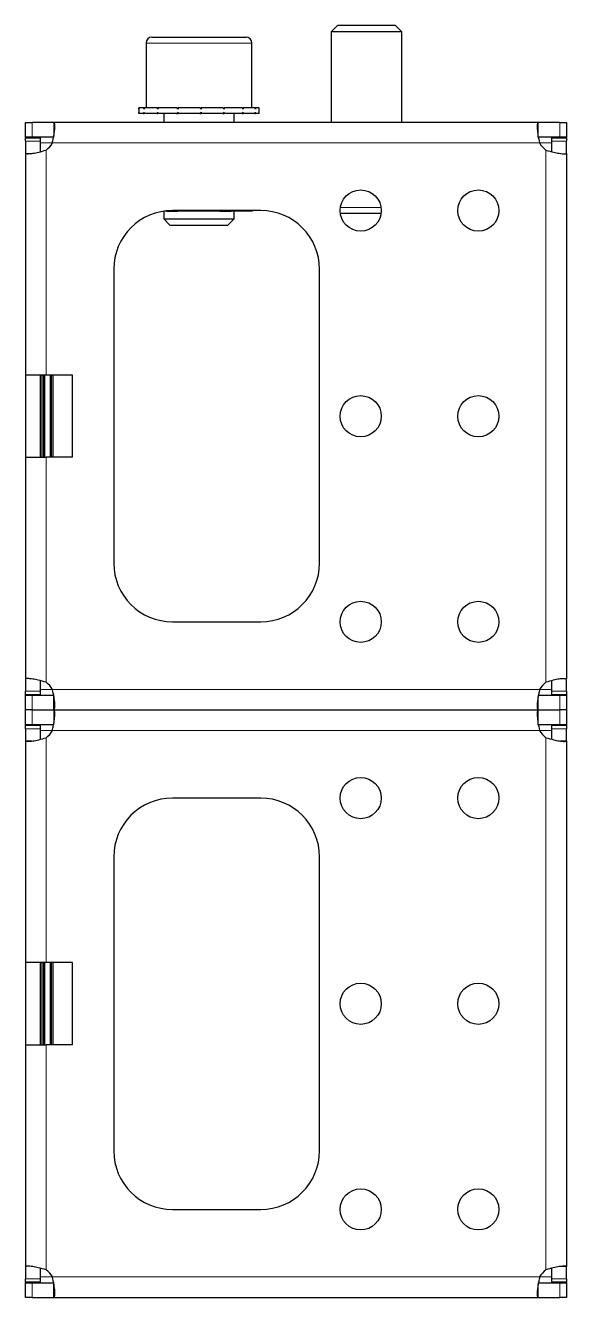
# Model space of a CAD drawing. Header units: millimetres. Extents: x 0 to 2427, y -808 to 612.
# Drawn here: x 2335.4 to 2427.4, y 289.4 to 505.9 of the extents above; entities that cross this region are included whole.
import ezdxf

# ---------------------------------------------------------------- set-up
doc = ezdxf.new("R2010")
doc.units = ezdxf.units.MM

msp = doc.modelspace()

# ---------------------------------------------------------------- linework, layer by layer
at = {"color": 7, "linetype": 'Continuous', "lineweight": 25}
for p, q in [((2388.46, 505.89), (2387.39, 504.82)), ((2387.39, 504.82), (2387.39, 489.39)), ((2399.39, 504.82), (2387.39, 504.82)), ((2398.31, 505.89), (2388.46, 505.89)), ((2399.39, 504.82), (2398.31, 505.89)), ((2399.39, 489.39), (2399.39, 504.82)), ((2355.89, 502.89), (2355.89, 491.89)), ((2356.89, 503.89), (2364.42, 503.89)), ((2364.42, 503.89), (2372.89, 503.89)), ((2373.89, 491.89), (2373.89, 502.89)), ((2354.64, 491.89), (2354.64, 490.89)), ((2354.64, 491.89), (2354.64, 491.64)), ((2355.47, 491.89), (2354.64, 491.89)), ((2354.64, 491.89), (2354.64, 491.89)), ((2355.47, 491.89), (2355.57, 491.89)), ((2355.57, 491.89), (2355.57, 491.64)), ((2357.74, 491.89), (2355.57, 491.89)), ((2357.74, 491.89), (2357.92, 491.89)), ((2357.92, 491.89), (2357.92, 491.64)), ((2361.09, 491.89), (2357.92, 491.89)), ((2361.09, 491.89), (2361.33, 491.89)), ((2361.33, 491.89), (2361.33, 491.64)), ((2365.03, 491.89), (2361.33, 491.89)), ((2365.03, 491.89), (2365.1, 491.89)), ((2365.23, 491.89), (2365.28, 491.89)), ((2365.28, 491.89), (2365.28, 491.64)), ((2368.94, 491.89), (2365.28, 491.89)), ((2368.94, 491.89), (2369.17, 491.89)), ((2369.17, 491.89), (2369.17, 491.64)), ((2372.23, 491.89), (2369.17, 491.89)), ((2372.23, 491.89), (2372.4, 491.89)), ((2372.4, 491.89), (2372.4, 491.64)), ((2374.41, 491.89), (2372.4, 491.89)), ((2374.41, 491.89), (2374.5, 491.89)), ((2374.5, 491.89), (2374.5, 491.64)), ((2375.13, 491.89), (2374.5, 491.89)), ((2375.14, 490.89), (2375.14, 491.89)), ((2335.39, 486.89), (2335.39, 489.39)), ((2335.39, 489.39), (2336.5, 489.39)), ((2340.22, 489.39), (2336.5, 489.39)), ((2422.55, 489.39), (2340.22, 489.39)), ((2340.22, 489.39), (2340.22, 487.18)), ((2354.64, 490.89), (2354.64, 491.14)), ((2355.47, 490.89), (2354.64, 490.89)), ((2354.64, 490.89), (2354.64, 490.89)), ((2355.47, 490.89), (2355.57, 490.89)), ((2355.57, 490.89), (2355.57, 491.14)), ((2357.74, 490.89), (2355.57, 490.89)), ((2357.74, 490.89), (2357.92, 490.89)), ((2357.92, 490.89), (2357.92, 491.14)), ((2361.09, 490.89), (2357.92, 490.89)), ((2358.89, 490.89), (2358.89, 489.39)), ((2361.09, 490.89), (2361.33, 490.89)), ((2361.33, 490.89), (2361.33, 491.14)), ((2365.03, 490.89), (2361.33, 490.89)), ((2365.03, 490.89), (2365.18, 490.89)), ((2365.18, 490.89), (2365.28, 490.89)), ((2365.28, 490.89), (2365.28, 491.14)), ((2368.94, 490.89), (2365.28, 490.89)), ((2368.94, 490.89), (2369.17, 490.89)), ((2369.17, 490.89), (2369.17, 491.14)), ((2372.23, 490.89), (2369.17, 490.89)), ((2370.89, 489.39), (2370.89, 490.89)), ((2372.23, 490.89), (2372.4, 490.89)), ((2372.4, 490.89), (2372.4, 491.14)), ((2374.41, 490.89), (2372.4, 490.89)), ((2374.41, 490.89), (2374.5, 490.89)), ((2374.5, 490.89), (2374.5, 491.14)), ((2375.13, 490.89), (2374.5, 490.89)), ((2422.55, 486.89), (2422.55, 489.39)), ((2426.27, 489.39), (2422.55, 489.39)), ((2426.27, 489.39), (2427.39, 489.39)), ((2427.39, 489.39), (2427.39, 486.89)), ((2336.5, 486.89), (2335.39, 486.89)), ((2335.39, 486.89), (2335.39, 486.79)), ((2335.39, 486.79), (2337.89, 486.79)), ((2335.39, 486.18), (2335.39, 486.79)), ((2335.39, 486.18), (2335.39, 484.12)), ((2340.22, 486.89), (2336.5, 486.89)), ((2337.89, 486.79), (2337.89, 486.18)), ((2337.89, 486.18), (2337.89, 484.36)), ((2426.27, 486.89), (2422.55, 486.89)), ((2424.89, 486.79), (2427.39, 486.79)), ((2424.89, 486.18), (2424.89, 486.79)), ((2424.89, 484.34), (2424.89, 486.18)), ((2427.39, 486.89), (2426.27, 486.89)), ((2427.39, 486.79), (2427.39, 486.89)), ((2427.39, 486.79), (2427.39, 486.18)), ((2427.39, 484.12), (2427.39, 486.18)), ((2335.39, 484.12), (2336.48, 484.12)), ((2335.39, 484.12), (2335.39, 446.39)), ((2427.39, 484.12), (2427.39, 394.67)), ((2358.89, 474.28), (2358.89, 472.97)), ((2359.41, 474.29), (2358.97, 474.29)), ((2359.41, 474.29), (2361.31, 474.29)), ((2375.39, 474.39), (2360.39, 474.39)), ((2361.86, 474.29), (2361.31, 474.29)), ((2367.91, 474.29), (2361.86, 474.29)), ((2368.46, 474.29), (2367.91, 474.29)), ((2368.46, 474.29), (2370.36, 474.29)), ((2373.62, 474.29), (2370.36, 474.29)), ((2370.89, 472.97), (2370.89, 474.29)), ((2373.62, 474.29), (2373.62, 474.39)), ((2373.72, 474.29), (2373.62, 474.29)), ((2373.74, 474.29), (2373.72, 474.29)), ((2373.72, 474.29), (2373.72, 474.29)), ((2358.89, 472.97), (2359.96, 471.89)), ((2358.89, 472.97), (2364.53, 472.97)), ((2364.53, 472.97), (2370.89, 472.97)), ((2369.81, 471.89), (2370.89, 472.97)), ((2395.85, 473.89), (2388.92, 473.89)), ((2359.96, 471.89), (2364.6, 471.89)), ((2364.6, 471.89), (2369.81, 471.89)), ((2350.39, 464.39), (2350.39, 414.39)), ((2385.39, 414.39), (2385.39, 464.39)), ((2338.89, 446.39), (2335.39, 446.39)), ((2335.39, 446.39), (2335.39, 432.39)), ((2337.89, 446.39), (2337.89, 432.39)), ((2343.39, 446.39), (2338.89, 446.39)), ((2343.39, 432.39), (2343.39, 446.39)), ((2335.39, 432.39), (2338.89, 432.39)), ((2335.39, 432.39), (2335.39, 394.67)), ((2343.39, 432.39), (2338.89, 432.39)), ((2360.39, 404.39), (2375.39, 404.39)), ((2335.39, 394.67), (2335.39, 392.6)), ((2337.89, 394.44), (2337.89, 392.6)), ((2424.89, 392.6), (2424.89, 394.42)), ((2427.39, 394.67), (2426.29, 394.67)), ((2427.39, 392.6), (2427.39, 394.67)), ((2335.39, 391.99), (2335.39, 392.6)), ((2337.89, 391.99), (2335.39, 391.99)), ((2335.39, 391.99), (2335.39, 391.89)), ((2335.39, 389.39), (2335.39, 391.89)), ((2335.39, 391.89), (2336.5, 391.89)), ((2336.5, 391.89), (2340.22, 391.89)), ((2337.89, 392.6), (2337.89, 391.99)), ((2340.22, 389.39), (2340.22, 391.89)), ((2422.55, 391.89), (2426.27, 391.89)), ((2424.89, 391.99), (2424.89, 392.6)), ((2427.39, 391.99), (2424.89, 391.99)), ((2426.27, 391.89), (2427.39, 391.89)), ((2427.39, 392.6), (2427.39, 391.99)), ((2427.39, 391.89), (2427.39, 391.99)), ((2427.39, 391.89), (2427.39, 389.39)), ((2422.55, 389.39), (2422.55, 391.61)), ((2336.5, 389.39), (2335.39, 389.39)), ((2335.39, 386.89), (2335.39, 389.39)), ((2336.5, 389.39), (2340.22, 389.39)), ((2340.22, 389.39), (2422.55, 389.39)), ((2340.22, 389.39), (2340.22, 387.18)), ((2422.55, 389.39), (2426.27, 389.39)), ((2422.55, 386.89), (2422.55, 389.39)), ((2427.39, 389.39), (2426.27, 389.39)), ((2427.39, 389.39), (2427.39, 386.89)), ((2336.5, 386.89), (2335.39, 386.89)), ((2335.39, 386.89), (2335.39, 386.79)), ((2335.39, 386.79), (2337.89, 386.79)), ((2335.39, 386.18), (2335.39, 386.79)), ((2335.39, 386.18), (2335.39, 384.12)), ((2340.22, 386.89), (2336.5, 386.89)), ((2337.89, 386.79), (2337.89, 386.18)), ((2337.89, 386.18), (2337.89, 384.36)), ((2426.27, 386.89), (2422.55, 386.89)), ((2424.89, 386.79), (2427.39, 386.79)), ((2424.89, 386.18), (2424.89, 386.79)), ((2424.89, 384.34), (2424.89, 386.18)), ((2427.39, 386.89), (2426.27, 386.89)), ((2427.39, 386.79), (2427.39, 386.89)), ((2427.39, 386.79), (2427.39, 386.18)), ((2427.39, 384.12), (2427.39, 386.18)), ((2335.39, 384.12), (2336.48, 384.12)), ((2335.39, 384.12), (2335.39, 346.39)), ((2426.25, 384.12), (2427.39, 384.12)), ((2427.39, 384.12), (2427.39, 294.67)), ((2375.39, 374.39), (2360.39, 374.39)), ((2350.39, 364.39), (2350.39, 314.39)), ((2385.39, 314.39), (2385.39, 364.39)), ((2338.89, 346.39), (2335.39, 346.39)), ((2335.39, 346.39), (2335.39, 332.39)), ((2337.89, 346.39), (2337.89, 332.39)), ((2343.39, 346.39), (2338.89, 346.39)), ((2343.39, 332.39), (2343.39, 346.39)), ((2335.39, 332.39), (2338.89, 332.39)), ((2335.39, 332.39), (2335.39, 294.67)), ((2343.39, 332.39), (2338.89, 332.39)), ((2360.39, 304.39), (2375.39, 304.39)), ((2335.39, 294.67), (2335.39, 292.6)), ((2427.39, 294.67), (2426.29, 294.67)), ((2427.39, 292.6), (2427.39, 294.67)), ((2335.39, 291.99), (2335.39, 292.6)), ((2337.89, 294.44), (2337.89, 292.6)), ((2337.89, 292.6), (2337.89, 291.99)), ((2424.89, 292.6), (2424.89, 294.42)), ((2424.89, 291.99), (2424.89, 292.6)), ((2427.39, 292.6), (2427.39, 291.99)), ((2337.89, 291.99), (2335.39, 291.99)), ((2335.39, 291.99), (2335.39, 291.89)), ((2335.39, 289.39), (2335.39, 291.89)), ((2335.39, 291.89), (2336.5, 291.89)), ((2336.5, 291.89), (2340.22, 291.89)), ((2340.22, 289.39), (2340.22, 291.89)), ((2422.55, 291.89), (2426.27, 291.89)), ((2422.55, 289.39), (2422.55, 291.61)), ((2427.39, 291.99), (2424.89, 291.99)), ((2426.27, 291.89), (2427.39, 291.89)), ((2427.39, 291.89), (2427.39, 291.99)), ((2427.39, 291.89), (2427.39, 289.39)), ((2336.5, 289.39), (2335.39, 289.39)), ((2336.5, 289.39), (2340.22, 289.39)), ((2340.22, 289.39), (2422.55, 289.39)), ((2422.55, 289.39), (2426.27, 289.39)), ((2427.39, 289.39), (2426.27, 289.39))]:
    msp.add_line(p, q, dxfattribs=at)
at = {"color": 8, "linetype": 'Continuous', "lineweight": 18}
for p, q in [((2364.36, 502.89), (2355.89, 502.89)), ((2373.89, 502.89), (2364.36, 502.89)), ((2336.5, 489.39), (2336.5, 486.89)), ((2426.27, 486.89), (2426.27, 489.39)), ((2337.89, 486.18), (2335.39, 486.18)), ((2337.89, 485.89), (2339.97, 485.89)), ((2339.97, 485.89), (2422.8, 485.89)), ((2422.8, 485.89), (2424.89, 485.89)), ((2427.39, 486.18), (2424.89, 486.18)), ((2338.89, 484.67), (2338.89, 446.39)), ((2423.89, 484.67), (2423.89, 394.11)), ((2361.31, 474.39), (2361.31, 474.29)), ((2361.86, 474.39), (2361.86, 474.29)), ((2367.91, 474.39), (2367.91, 474.29)), ((2368.46, 474.39), (2368.46, 474.29)), ((2388.92, 474.89), (2395.85, 474.89)), ((2338.19, 432.39), (2338.19, 446.39)), ((2338.39, 446.39), (2338.39, 432.39)), ((2338.5, 432.39), (2338.5, 446.39)), ((2338.7, 446.39), (2338.7, 432.39)), ((2339.58, 432.39), (2339.58, 446.39)), ((2339.78, 446.39), (2339.78, 432.39)), ((2339.88, 432.39), (2339.88, 446.39)), ((2340.08, 446.39), (2340.08, 432.39)), ((2338.89, 432.39), (2338.89, 394.11)), ((2335.39, 392.6), (2337.89, 392.6)), ((2336.5, 391.89), (2336.5, 389.39)), ((2339.97, 392.89), (2337.89, 392.89)), ((2339.97, 392.89), (2422.8, 392.89)), ((2424.89, 392.89), (2422.8, 392.89)), ((2424.89, 392.6), (2427.39, 392.6)), ((2426.27, 389.39), (2426.27, 391.89)), ((2336.5, 389.39), (2336.5, 386.89)), ((2426.27, 386.89), (2426.27, 389.39)), ((2337.89, 386.18), (2335.39, 386.18)), ((2337.89, 385.89), (2339.97, 385.89)), ((2339.97, 385.89), (2422.8, 385.89)), ((2422.8, 385.89), (2424.89, 385.89)), ((2427.39, 386.18), (2424.89, 386.18)), ((2338.89, 384.67), (2338.89, 346.39)), ((2423.89, 384.67), (2423.89, 294.11)), ((2338.19, 332.39), (2338.19, 346.39)), ((2338.39, 346.39), (2338.39, 332.39)), ((2338.5, 332.39), (2338.5, 346.39)), ((2338.7, 346.39), (2338.7, 332.39)), ((2339.58, 332.39), (2339.58, 346.39)), ((2339.78, 346.39), (2339.78, 332.39)), ((2339.88, 332.39), (2339.88, 346.39)), ((2340.08, 346.39), (2340.08, 332.39)), ((2338.89, 332.39), (2338.89, 294.11)), ((2335.39, 292.6), (2337.89, 292.6)), ((2339.97, 292.89), (2337.89, 292.89)), ((2339.97, 292.89), (2422.8, 292.89)), ((2424.89, 292.89), (2422.8, 292.89)), ((2424.89, 292.6), (2427.39, 292.6)), ((2336.5, 291.89), (2336.5, 289.39)), ((2426.27, 289.39), (2426.27, 291.89))]:
    msp.add_line(p, q, dxfattribs=at)
at = {"color": 7, "linetype": 'Continuous', "lineweight": 25}
for centre in [(2392.39, 474.39), (2412.39, 474.39), (2392.39, 439.39), (2412.39, 439.39), (2392.39, 404.39), (2412.39, 404.39), (2392.39, 374.39), (2412.39, 374.39), (2392.39, 339.39), (2412.39, 339.39), (2392.39, 304.39), (2412.39, 304.39)]:
    msp.add_circle(centre, 3.5, dxfattribs=at)
for centre, radius, start, end in [((2356.89, 502.89), 1, 90, 180), ((2372.89, 502.89), 1, 0, 90), ((2336.89, 487.54), 3.5, 304.8499, 331.8729), ((2425.89, 487.54), 3.5, 208.1271, 235.1501), ((2360.39, 464.39), 10, 90, 180), ((2375.39, 464.39), 10, 0, 90), ((2360.39, 414.39), 10, 180, 270), ((2375.39, 414.39), 10, 270, 0), ((2336.89, 391.24), 3.5, 28.1271, 55.1501), ((2425.89, 391.24), 3.5, 124.8499, 151.8729), ((2336.89, 387.54), 3.5, 304.8499, 331.8729), ((2425.89, 387.54), 3.5, 208.1271, 235.1501), ((2360.39, 364.39), 10, 90, 180), ((2375.39, 364.39), 10, 0, 90), ((2360.39, 314.39), 10, 180, 270), ((2375.39, 314.39), 10, 270, 0), ((2336.89, 291.24), 3.5, 28.1271, 55.1501), ((2425.89, 291.24), 3.5, 124.8499, 151.8729)]:
    msp.add_arc(centre, radius, start, end, dxfattribs=at)
for points, knots in [([(2354.64, 491.64), (2354.64, 491.68), (2354.64, 491.75), (2354.64, 491.83), (2354.64, 491.87), (2354.64, 491.89)], [0, 0, 0, 0, 0.499981, 0.749988, 1, 1, 1, 1]), ([(2355.57, 491.64), (2355.55, 491.68), (2355.53, 491.75), (2355.5, 491.83), (2355.48, 491.87), (2355.47, 491.89)], [0, 0, 0, 0, 0.499981, 0.749988, 1, 1, 1, 1]), ([(2357.92, 491.64), (2357.89, 491.68), (2357.84, 491.75), (2357.78, 491.83), (2357.75, 491.87), (2357.74, 491.89)], [0, 0, 0, 0, 0.499981, 0.749988, 1, 1, 1, 1]), ([(2361.33, 491.64), (2361.29, 491.68), (2361.23, 491.75), (2361.15, 491.83), (2361.11, 491.87), (2361.09, 491.89)], [0, 0, 0, 0, 0.4999808, 0.7499881, 1, 1, 1, 1]), ([(2365.28, 491.64), (2365.23, 491.68), (2365.17, 491.75), (2365.09, 491.83), (2365.05, 491.87), (2365.03, 491.89)], [0, 0, 0, 0, 0.499981, 0.749988, 1, 1, 1, 1]), ([(2365.28, 491.64), (2365.26, 491.71), (2365.23, 491.84), (2365.19, 491.88), (2365.18, 491.89)], [0, 0, 0, 0, 0.561794, 1, 1, 1, 1]), ([(2369.17, 491.64), (2369.13, 491.68), (2369.07, 491.75), (2368.99, 491.83), (2368.96, 491.87), (2368.94, 491.89)], [0, 0, 0, 0, 0.499981, 0.749988, 1, 1, 1, 1]), ([(2372.4, 491.64), (2372.38, 491.68), (2372.33, 491.75), (2372.28, 491.83), (2372.25, 491.87), (2372.23, 491.89)], [0, 0, 0, 0, 0.499981, 0.749988, 1, 1, 1, 1]), ([(2374.5, 491.64), (2374.48, 491.68), (2374.46, 491.75), (2374.43, 491.83), (2374.42, 491.87), (2374.41, 491.89)], [0, 0, 0, 0, 0.499981, 0.749988, 1, 1, 1, 1]), ([(2339.97, 485.89), (2340.02, 486.15), (2340.12, 486.64), (2340.27, 487.46), (2340.37, 488.17), (2340.39, 488.74), (2340.37, 489.1), (2340.31, 489.34), (2340.25, 489.37), (2340.22, 489.39)], [0, 0, 0, 0, 0.144067, 0.271276, 0.474907, 0.597997, 0.726338, 0.860245, 1, 1, 1, 1]), ([(2354.64, 490.89), (2354.64, 490.91), (2354.64, 490.95), (2354.64, 491.04), (2354.64, 491.1), (2354.64, 491.14)], [0, 0, 0, 0, 0.25014, 0.50028, 1, 1, 1, 1]), ([(2355.47, 490.89), (2355.48, 490.91), (2355.5, 490.95), (2355.53, 491.04), (2355.55, 491.1), (2355.57, 491.14)], [0, 0, 0, 0, 0.25014, 0.50028, 1, 1, 1, 1]), ([(2357.74, 490.89), (2357.75, 490.91), (2357.78, 490.95), (2357.84, 491.04), (2357.89, 491.1), (2357.92, 491.14)], [0, 0, 0, 0, 0.25014, 0.50028, 1, 1, 1, 1]), ([(2361.09, 490.89), (2361.11, 490.91), (2361.15, 490.95), (2361.23, 491.04), (2361.29, 491.1), (2361.33, 491.14)], [0, 0, 0, 0, 0.25014, 0.50028, 1, 1, 1, 1]), ([(2365.03, 490.89), (2365.05, 490.91), (2365.09, 490.95), (2365.17, 491.04), (2365.23, 491.1), (2365.28, 491.14)], [0, 0, 0, 0, 0.25014, 0.50028, 1, 1, 1, 1]), ([(2365.28, 491.14), (2365.26, 491.07), (2365.23, 490.94), (2365.19, 490.91), (2365.18, 490.89)], [0, 0, 0, 0, 0.561794, 1, 1, 1, 1]), ([(2368.94, 490.89), (2368.96, 490.91), (2368.99, 490.95), (2369.07, 491.04), (2369.13, 491.1), (2369.17, 491.14)], [0, 0, 0, 0, 0.25014, 0.50028, 1, 1, 1, 1]), ([(2372.23, 490.89), (2372.25, 490.91), (2372.28, 490.95), (2372.33, 491.04), (2372.38, 491.1), (2372.4, 491.14)], [0, 0, 0, 0, 0.25014, 0.50028, 1, 1, 1, 1]), ([(2374.41, 490.89), (2374.42, 490.91), (2374.43, 490.95), (2374.46, 491.04), (2374.48, 491.1), (2374.5, 491.14)], [0, 0, 0, 0, 0.25014, 0.50028, 1, 1, 1, 1]), ([(2422.55, 489.39), (2422.52, 489.37), (2422.47, 489.33), (2422.4, 488.98), (2422.38, 488.31), (2422.51, 487.2), (2422.7, 486.34), (2422.8, 485.89)], [0, 0, 0, 0, 0.16069, 0.301312, 0.521951, 0.753573, 1, 1, 1, 1]), ([(2335.39, 484.12), (2335.41, 484.1), (2335.46, 484.07), (2335.86, 484.06), (2336.57, 484.1), (2337.67, 484.31), (2338.47, 484.55), (2338.89, 484.67)], [0, 0, 0, 0, 0.17084, 0.319217, 0.548103, 0.767822, 1, 1, 1, 1]), ([(2423.89, 484.67), (2424.34, 484.54), (2425.15, 484.33), (2426.06, 484.13), (2426.65, 484.06), (2427.05, 484.04), (2427.33, 484.06), (2427.37, 484.1), (2427.39, 484.12)], [0, 0, 0, 0, 0.254149, 0.448213, 0.574908, 0.708872, 0.850468, 1, 1, 1, 1]), ([(2370.64, 474.39), (2370.62, 474.37), (2370.57, 474.31), (2370.46, 474.29), (2370.38, 474.29), (2370.36, 474.29)], [0, 0, 0, 0, 0.3199575, 0.8240598, 1, 1, 1, 1]), ([(2374.1, 474.39), (2374.05, 474.37), (2373.95, 474.32), (2373.82, 474.3), (2373.76, 474.3), (2373.74, 474.29)], [0, 0, 0, 0, 0.34226, 0.727317, 1, 1, 1, 1]), ([(2338.89, 394.11), (2338.43, 394.24), (2337.62, 394.46), (2336.71, 394.65), (2336.12, 394.72), (2335.72, 394.74), (2335.44, 394.73), (2335.4, 394.69), (2335.39, 394.67)], [0, 0, 0, 0, 0.2541487, 0.4482127, 0.5749082, 0.7088724, 0.8504677, 1, 1, 1, 1]), ([(2427.39, 394.67), (2427.36, 394.68), (2427.31, 394.71), (2426.91, 394.72), (2426.2, 394.68), (2425.1, 394.47), (2424.3, 394.23), (2423.89, 394.11)], [0, 0, 0, 0, 0.17084, 0.319217, 0.548103, 0.767822, 1, 1, 1, 1]), ([(2340.22, 389.39), (2340.25, 389.41), (2340.3, 389.45), (2340.37, 389.81), (2340.4, 390.47), (2340.26, 391.58), (2340.07, 392.45), (2339.97, 392.89)], [0, 0, 0, 0, 0.16069, 0.301312, 0.521951, 0.753573, 1, 1, 1, 1]), ([(2422.8, 392.89), (2422.75, 392.63), (2422.65, 392.14), (2422.5, 391.32), (2422.4, 390.61), (2422.38, 390.05), (2422.4, 389.69), (2422.46, 389.44), (2422.52, 389.41), (2422.55, 389.39)], [0, 0, 0, 0, 0.144067, 0.271276, 0.474907, 0.597997, 0.726338, 0.860245, 1, 1, 1, 1]), ([(2339.97, 385.89), (2340.02, 386.15), (2340.12, 386.64), (2340.27, 387.46), (2340.37, 388.17), (2340.39, 388.74), (2340.37, 389.1), (2340.31, 389.34), (2340.25, 389.37), (2340.22, 389.39)], [0, 0, 0, 0, 0.144067, 0.271276, 0.474907, 0.597997, 0.726338, 0.860245, 1, 1, 1, 1]), ([(2422.55, 389.39), (2422.52, 389.37), (2422.47, 389.33), (2422.4, 388.98), (2422.38, 388.31), (2422.51, 387.2), (2422.7, 386.34), (2422.8, 385.89)], [0, 0, 0, 0, 0.16069, 0.301312, 0.521951, 0.753573, 1, 1, 1, 1]), ([(2335.39, 384.12), (2335.41, 384.1), (2335.46, 384.07), (2335.86, 384.06), (2336.57, 384.1), (2337.67, 384.31), (2338.47, 384.55), (2338.89, 384.67)], [0, 0, 0, 0, 0.17084, 0.319217, 0.548103, 0.767822, 1, 1, 1, 1]), ([(2423.89, 384.67), (2424.34, 384.54), (2425.15, 384.33), (2426.06, 384.13), (2426.65, 384.06), (2427.05, 384.04), (2427.33, 384.06), (2427.37, 384.1), (2427.39, 384.12)], [0, 0, 0, 0, 0.254149, 0.448213, 0.574908, 0.708872, 0.850468, 1, 1, 1, 1]), ([(2338.89, 294.11), (2338.43, 294.24), (2337.62, 294.46), (2336.71, 294.65), (2336.12, 294.72), (2335.72, 294.74), (2335.44, 294.73), (2335.4, 294.69), (2335.39, 294.67)], [0, 0, 0, 0, 0.254149, 0.448213, 0.574908, 0.708872, 0.850468, 1, 1, 1, 1]), ([(2427.39, 294.67), (2427.36, 294.68), (2427.31, 294.71), (2426.91, 294.72), (2426.2, 294.68), (2425.1, 294.47), (2424.3, 294.23), (2423.89, 294.11)], [0, 0, 0, 0, 0.17084, 0.319217, 0.548103, 0.767822, 1, 1, 1, 1]), ([(2340.22, 289.39), (2340.25, 289.41), (2340.3, 289.45), (2340.37, 289.81), (2340.4, 290.47), (2340.26, 291.58), (2340.07, 292.45), (2339.97, 292.89)], [0, 0, 0, 0, 0.16069, 0.301312, 0.521951, 0.753573, 1, 1, 1, 1]), ([(2422.8, 292.89), (2422.75, 292.63), (2422.65, 292.14), (2422.5, 291.32), (2422.4, 290.61), (2422.38, 290.05), (2422.4, 289.69), (2422.46, 289.44), (2422.52, 289.41), (2422.55, 289.39)], [0, 0, 0, 0, 0.144067, 0.271276, 0.474907, 0.597997, 0.726338, 0.860245, 1, 1, 1, 1])]:
    msp.add_open_spline(points, degree=3, knots=knots, dxfattribs=at)

doc.saveas('drawing.dxf')
